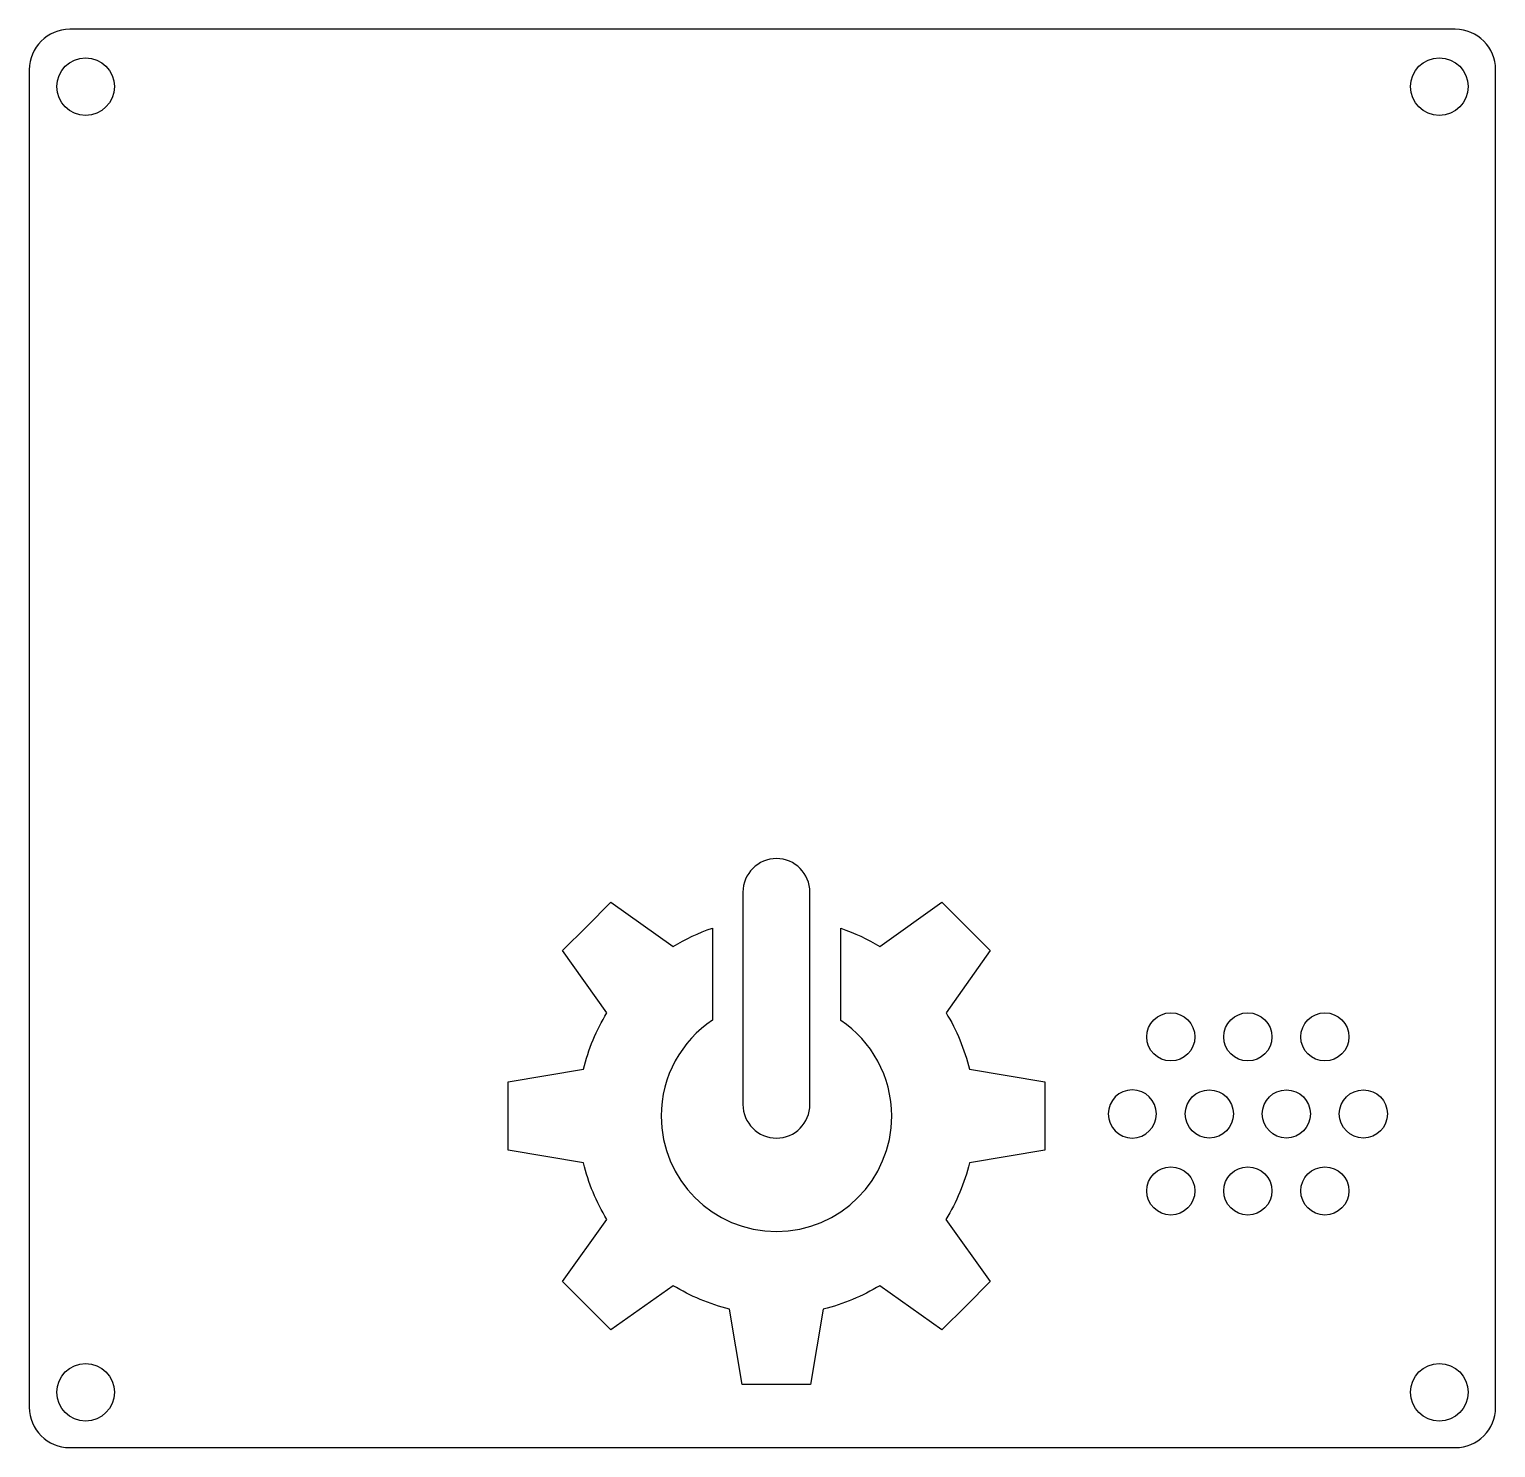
# Model space of a CAD drawing. Extents: x 0.21 to 4.02, y -3.79 to -0.11.
import ezdxf

# ---------------------------------------------------------------- set-up
doc = ezdxf.new("R2010")
doc.units = 0
doc.header["$MEASUREMENT"] = 0
doc.layers.add('LAYER_1', color=7, linetype='CONTINUOUS')

msp = doc.modelspace()

# ---------------------------------------------------------------- linework, layer by layer
at = {"layer": 'LAYER_1', "color": 230}
for points, knots in [([(0.315, -3.7925), (0.2571, -3.7925), (0.21, -3.7454), (0.21, -3.6875), (0.21, -3.6875), (0.21, -0.215), (0.21, -0.215), (0.21, -0.1571), (0.2571, -0.11), (0.315, -0.11), (0.315, -0.11), (3.9125, -0.11), (3.9125, -0.11), (3.9704, -0.11), (4.0175, -0.1571), (4.0175, -0.215), (4.0175, -0.215), (4.0175, -3.6875), (4.0175, -3.6875), (4.0175, -3.7454), (3.9704, -3.7925), (3.9125, -3.7925), (3.9125, -3.7925), (0.315, -3.7925), (0.315, -3.7925)], [0, 0, 0, 0, 1, 1, 1, 2, 2, 2, 3, 3, 3, 4, 4, 4, 5, 5, 5, 6, 6, 6, 7, 7, 7, 8, 8, 8, 8]), ([(0.3562, -0.184), (0.315, -0.184), (0.2815, -0.2175), (0.2815, -0.2587), (0.2815, -0.3), (0.315, -0.3335), (0.3562, -0.3335), (0.3975, -0.3335), (0.431, -0.3), (0.431, -0.2587), (0.431, -0.2175), (0.3975, -0.184), (0.3562, -0.184)], [0, 0, 0, 0, 1, 1, 1, 2, 2, 2, 3, 3, 3, 4, 4, 4, 4]), ([(3.8712, -0.184), (3.83, -0.184), (3.7965, -0.2175), (3.7965, -0.2587), (3.7965, -0.3), (3.83, -0.3335), (3.8712, -0.3335), (3.9125, -0.3335), (3.946, -0.3), (3.946, -0.2587), (3.946, -0.2175), (3.9125, -0.184), (3.8712, -0.184)], [0, 0, 0, 0, 1, 1, 1, 2, 2, 2, 3, 3, 3, 4, 4, 4, 4]), ([(3.174, -2.6635), (3.1395, -2.6635), (3.1115, -2.6915), (3.1115, -2.726), (3.1115, -2.7605), (3.1395, -2.7885), (3.174, -2.7885), (3.2085, -2.7885), (3.2365, -2.7605), (3.2365, -2.726), (3.2365, -2.6915), (3.2085, -2.6635), (3.174, -2.6635)], [0, 0, 0, 0, 1, 1, 1, 2, 2, 2, 3, 3, 3, 4, 4, 4, 4]), ([(3.374, -2.6635), (3.3395, -2.6635), (3.3115, -2.6915), (3.3115, -2.726), (3.3115, -2.7605), (3.3395, -2.7885), (3.374, -2.7885), (3.4085, -2.7885), (3.4365, -2.7605), (3.4365, -2.726), (3.4365, -2.6915), (3.4085, -2.6635), (3.374, -2.6635)], [0, 0, 0, 0, 1, 1, 1, 2, 2, 2, 3, 3, 3, 4, 4, 4, 4]), ([(3.574, -2.6635), (3.5395, -2.6635), (3.5115, -2.6915), (3.5115, -2.726), (3.5115, -2.7605), (3.5395, -2.7885), (3.574, -2.7885), (3.6085, -2.7885), (3.6365, -2.7605), (3.6365, -2.726), (3.6365, -2.6915), (3.6085, -2.6635), (3.574, -2.6635)], [0, 0, 0, 0, 1, 1, 1, 2, 2, 2, 3, 3, 3, 4, 4, 4, 4]), ([(3.1365, -2.926), (3.1365, -2.9605), (3.1085, -2.9885), (3.074, -2.9885), (3.0395, -2.9885), (3.0115, -2.9605), (3.0115, -2.926), (3.0115, -2.8915), (3.0395, -2.8635), (3.074, -2.8635), (3.1085, -2.8635), (3.1365, -2.8915), (3.1365, -2.926)], [0, 0, 0, 0, 1, 1, 1, 2, 2, 2, 3, 3, 3, 4, 4, 4, 4]), ([(3.274, -2.8635), (3.2395, -2.8635), (3.2115, -2.8915), (3.2115, -2.926), (3.2115, -2.9605), (3.2395, -2.9885), (3.274, -2.9885), (3.3085, -2.9885), (3.3365, -2.9605), (3.3365, -2.926), (3.3365, -2.8915), (3.3085, -2.8635), (3.274, -2.8635)], [0, 0, 0, 0, 1, 1, 1, 2, 2, 2, 3, 3, 3, 4, 4, 4, 4]), ([(3.474, -2.8635), (3.4395, -2.8635), (3.4115, -2.8915), (3.4115, -2.926), (3.4115, -2.9605), (3.4395, -2.9885), (3.474, -2.9885), (3.5085, -2.9885), (3.5365, -2.9605), (3.5365, -2.926), (3.5365, -2.8915), (3.5085, -2.8635), (3.474, -2.8635)], [0, 0, 0, 0, 1, 1, 1, 2, 2, 2, 3, 3, 3, 4, 4, 4, 4]), ([(3.674, -2.8635), (3.6395, -2.8635), (3.6115, -2.8915), (3.6115, -2.926), (3.6115, -2.9605), (3.6395, -2.9885), (3.674, -2.9885), (3.7085, -2.9885), (3.7365, -2.9605), (3.7365, -2.926), (3.7365, -2.8915), (3.7085, -2.8635), (3.674, -2.8635)], [0, 0, 0, 0, 1, 1, 1, 2, 2, 2, 3, 3, 3, 4, 4, 4, 4]), ([(3.174, -3.0635), (3.1395, -3.0635), (3.1115, -3.0914), (3.1115, -3.126), (3.1115, -3.1605), (3.1395, -3.1885), (3.174, -3.1885), (3.2085, -3.1885), (3.2365, -3.1605), (3.2365, -3.126), (3.2365, -3.0914), (3.2085, -3.0635), (3.174, -3.0635)], [0, 0, 0, 0, 1, 1, 1, 2, 2, 2, 3, 3, 3, 4, 4, 4, 4]), ([(3.374, -3.0635), (3.3395, -3.0635), (3.3115, -3.0914), (3.3115, -3.126), (3.3115, -3.1605), (3.3395, -3.1885), (3.374, -3.1885), (3.4085, -3.1885), (3.4365, -3.1605), (3.4365, -3.126), (3.4365, -3.0914), (3.4085, -3.0635), (3.374, -3.0635)], [0, 0, 0, 0, 1, 1, 1, 2, 2, 2, 3, 3, 3, 4, 4, 4, 4]), ([(3.574, -3.0635), (3.5395, -3.0635), (3.5115, -3.0914), (3.5115, -3.126), (3.5115, -3.1605), (3.5395, -3.1885), (3.574, -3.1885), (3.6085, -3.1885), (3.6365, -3.1605), (3.6365, -3.126), (3.6365, -3.0914), (3.6085, -3.0635), (3.574, -3.0635)], [0, 0, 0, 0, 1, 1, 1, 2, 2, 2, 3, 3, 3, 4, 4, 4, 4]), ([(0.3562, -3.574), (0.315, -3.574), (0.2815, -3.6075), (0.2815, -3.6487), (0.2815, -3.69), (0.315, -3.7235), (0.3562, -3.7235), (0.3975, -3.7235), (0.431, -3.69), (0.431, -3.6487), (0.431, -3.6075), (0.3975, -3.574), (0.3562, -3.574)], [0, 0, 0, 0, 1, 1, 1, 2, 2, 2, 3, 3, 3, 4, 4, 4, 4]), ([(3.8712, -3.574), (3.83, -3.574), (3.7965, -3.6075), (3.7965, -3.6487), (3.7965, -3.69), (3.83, -3.7235), (3.8712, -3.7235), (3.9125, -3.7235), (3.946, -3.69), (3.946, -3.6487), (3.946, -3.6075), (3.9125, -3.574), (3.8712, -3.574)], [0, 0, 0, 0, 1, 1, 1, 2, 2, 2, 3, 3, 3, 4, 4, 4, 4])]:
    msp.add_open_spline(points, degree=3, knots=knots, dxfattribs=at)
at = {"layer": 'LAYER_1', "color": 140}
for points, knots in [([(2.063, -2.9017), (2.063, -2.9017), (2.063, -2.3501), (2.063, -2.3501), (2.063, -2.3021), (2.102, -2.2631), (2.15, -2.2631), (2.1981, -2.2631), (2.237, -2.3021), (2.237, -2.3501), (2.237, -2.3501), (2.237, -2.9017), (2.237, -2.9017), (2.237, -2.9498), (2.1981, -2.9887), (2.15, -2.9887), (2.102, -2.9887), (2.063, -2.9498), (2.063, -2.9017)], [0, 0, 0, 0, 1, 1, 1, 2, 2, 2, 3, 3, 3, 4, 4, 4, 5, 5, 5, 6, 6, 6, 6]), ([(2.6511, -3.0532), (2.6511, -3.0532), (2.8465, -3.0204), (2.8465, -3.0204), (2.8465, -3.0204), (2.8465, -2.9317), (2.8465, -2.9317), (2.8465, -2.9317), (2.8465, -2.843), (2.8465, -2.843), (2.8465, -2.843), (2.6511, -2.8101), (2.6511, -2.8101), (2.6384, -2.7576), (2.6177, -2.7082), (2.5903, -2.6633), (2.5903, -2.6633), (2.7052, -2.5019), (2.7052, -2.5019), (2.7052, -2.5019), (2.6425, -2.4392), (2.6425, -2.4392), (2.6425, -2.4392), (2.5798, -2.3765), (2.5798, -2.3765), (2.5798, -2.3765), (2.4184, -2.4914), (2.4184, -2.4914), (2.3867, -2.472), (2.3528, -2.456), (2.3172, -2.4438), (2.3172, -2.4438), (2.3171, -2.6833), (2.3171, -2.6833), (2.3969, -2.737), (2.4493, -2.8282), (2.4493, -2.9317), (2.4493, -3.097), (2.3153, -3.231), (2.15, -3.231), (1.9847, -3.231), (1.8507, -3.097), (1.8507, -2.9317), (1.8507, -2.8278), (1.9036, -2.7364), (1.9839, -2.6827), (1.9839, -2.6827), (1.9837, -2.4437), (1.9837, -2.4437), (1.9477, -2.4559), (1.9136, -2.472), (1.8817, -2.4915), (1.8817, -2.4915), (1.7202, -2.3765), (1.7202, -2.3765), (1.7202, -2.3765), (1.6575, -2.4392), (1.6575, -2.4392), (1.6575, -2.4392), (1.5948, -2.5019), (1.5948, -2.5019), (1.5948, -2.5019), (1.7098, -2.6634), (1.7098, -2.6634), (1.6824, -2.7083), (1.6617, -2.7576), (1.649, -2.8101), (1.649, -2.8101), (1.4535, -2.843), (1.4535, -2.843), (1.4535, -2.843), (1.4535, -2.9317), (1.4535, -2.9317), (1.4535, -2.9317), (1.4535, -3.0204), (1.4535, -3.0204), (1.4535, -3.0204), (1.649, -3.0532), (1.649, -3.0532), (1.6617, -3.1058), (1.6824, -3.1551), (1.7098, -3.2), (1.7098, -3.2), (1.5948, -3.3615), (1.5948, -3.3615), (1.5948, -3.3615), (1.6575, -3.4242), (1.6575, -3.4242), (1.6575, -3.4242), (1.7202, -3.4869), (1.7202, -3.4869), (1.7202, -3.4869), (1.8817, -3.3719), (1.8817, -3.3719), (1.9266, -3.3993), (1.9759, -3.42), (2.0284, -3.4327), (2.0284, -3.4327), (2.0613, -3.6282), (2.0613, -3.6282), (2.0613, -3.6282), (2.15, -3.6282), (2.15, -3.6282), (2.15, -3.6282), (2.2387, -3.6282), (2.2387, -3.6282), (2.2387, -3.6282), (2.2716, -3.4327), (2.2716, -3.4327), (2.3241, -3.42), (2.3734, -3.3993), (2.4183, -3.3719), (2.4183, -3.3719), (2.5798, -3.4869), (2.5798, -3.4869), (2.5798, -3.4869), (2.6425, -3.4242), (2.6425, -3.4242), (2.6425, -3.4242), (2.7052, -3.3615), (2.7052, -3.3615), (2.7052, -3.3615), (2.5902, -3.2), (2.5902, -3.2), (2.6176, -3.1551), (2.6384, -3.1058), (2.6511, -3.0532)], [0, 0, 0, 0, 1, 1, 1, 2, 2, 2, 3, 3, 3, 4, 4, 4, 5, 5, 5, 6, 6, 6, 7, 7, 7, 8, 8, 8, 9, 9, 9, 10, 10, 10, 11, 11, 11, 12, 12, 12, 13, 13, 13, 14, 14, 14, 15, 15, 15, 16, 16, 16, 17, 17, 17, 18, 18, 18, 19, 19, 19, 20, 20, 20, 21, 21, 21, 22, 22, 22, 23, 23, 23, 24, 24, 24, 25, 25, 25, 26, 26, 26, 27, 27, 27, 28, 28, 28, 29, 29, 29, 30, 30, 30, 31, 31, 31, 32, 32, 32, 33, 33, 33, 34, 34, 34, 35, 35, 35, 36, 36, 36, 37, 37, 37, 38, 38, 38, 39, 39, 39, 40, 40, 40, 41, 41, 41, 42, 42, 42, 42])]:
    msp.add_open_spline(points, degree=3, knots=knots, dxfattribs=at)

doc.saveas('drawing.dxf')
